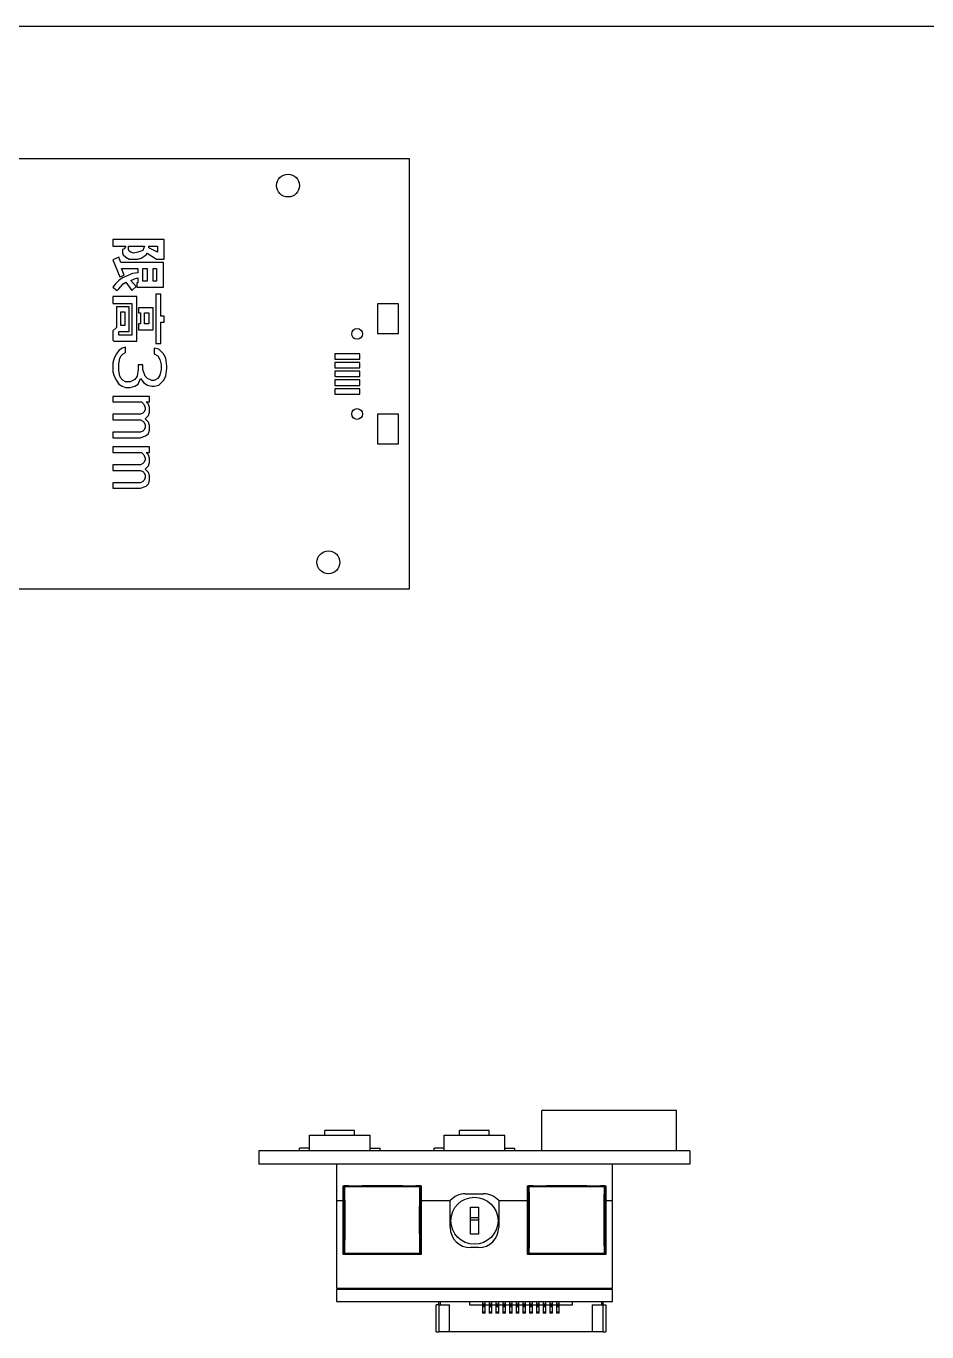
# Model space of a CAD drawing. Header units: millimetres. Extents: x 0 to 297, y 0 to 210.
# Drawn here: x 66.9 to 133.8, y 113 to 210 of the extents above; entities that cross this region are included whole.
import ezdxf

# ---------------------------------------------------------------- set-up
doc = ezdxf.new("R2010")
doc.units = ezdxf.units.MM
doc.header["$LTSCALE"] = 16.335
doc.layers.get('0').update_dxf_attribs({"linetype": 'CONTINUOUS'})

msp = doc.modelspace()

# ---------------------------------------------------------------- linework, layer by layer
at = {"color": 7, "linetype": 'Continuous'}
for p, q in [((0, 210), (297, 210)), ((16.339, 200.152), (95.339, 200.152)), ((95.339, 200.152), (95.339, 168.152)), ((95.339, 168.152), (16.339, 168.152)), ((105.182, 126.421), (105.182, 129.421)), ((115.182, 129.421), (105.182, 129.421)), ((115.182, 126.421), (115.182, 129.421)), ((87.932, 126.421), (87.932, 127.571)), ((87.932, 127.571), (92.432, 127.571)), ((89.082, 127.571), (89.082, 127.921)), ((91.282, 127.921), (89.082, 127.921)), ((91.282, 127.571), (91.282, 127.921)), ((92.432, 126.421), (92.432, 127.571)), ((97.932, 126.421), (97.932, 127.571)), ((97.932, 127.571), (102.432, 127.571)), ((99.082, 127.571), (99.082, 127.921)), ((101.282, 127.921), (99.082, 127.921)), ((101.282, 127.571), (101.282, 127.921)), ((102.432, 126.421), (102.432, 127.571)), ((84.182, 126.421), (84.182, 125.421)), ((116.182, 126.421), (84.182, 126.421)), ((87.182, 126.421), (87.182, 126.621)), ((87.932, 126.621), (87.182, 126.621)), ((92.432, 126.621), (93.182, 126.621)), ((93.182, 126.421), (93.182, 126.621)), ((97.182, 126.421), (97.182, 126.621)), ((97.932, 126.621), (97.182, 126.621)), ((102.432, 126.621), (103.182, 126.621)), ((103.182, 126.421), (103.182, 126.621)), ((116.182, 126.421), (116.182, 125.421)), ((116.182, 125.421), (84.182, 125.421)), ((89.932, 125.421), (89.932, 116.221)), ((110.432, 116.221), (110.432, 125.421)), ((90.432, 118.721), (90.432, 123.821)), ((90.432, 123.821), (96.232, 123.821)), ((90.482, 123.821), (90.482, 122.721)), ((90.482, 123.321), (90.49, 123.321)), ((90.49, 123.813), (90.49, 118.729)), ((90.49, 123.813), (90.522, 123.759)), ((90.832, 123.813), (90.49, 123.813)), ((90.522, 123.759), (96.141, 123.759)), ((90.832, 123.821), (90.832, 123.813)), ((91.832, 123.821), (91.832, 123.813)), ((94.832, 123.813), (91.832, 123.813)), ((94.532, 123.821), (94.532, 123.813)), ((94.832, 123.821), (94.832, 123.813)), ((95.832, 123.821), (95.832, 123.813)), ((96.174, 123.813), (95.832, 123.813)), ((96.174, 123.813), (96.141, 123.759)), ((96.174, 123.813), (96.174, 118.729)), ((96.232, 123.821), (96.232, 118.721)), ((104.132, 123.821), (109.932, 123.821)), ((104.132, 118.721), (104.132, 123.821)), ((104.532, 123.813), (104.19, 123.813)), ((104.19, 118.729), (104.19, 123.813)), ((104.222, 123.759), (104.19, 123.813)), ((104.222, 123.759), (109.841, 123.759)), ((104.532, 123.821), (104.532, 123.813)), ((105.532, 123.813), (105.532, 123.821)), ((108.532, 123.813), (105.532, 123.813)), ((105.832, 123.821), (105.832, 123.813)), ((108.532, 123.821), (108.532, 123.813)), ((109.532, 123.813), (109.532, 123.821)), ((109.874, 123.813), (109.532, 123.813)), ((109.841, 123.759), (109.874, 123.813)), ((109.874, 118.729), (109.874, 123.813)), ((109.874, 123.321), (109.882, 123.321)), ((109.882, 122.721), (109.882, 123.821)), ((109.932, 123.821), (109.932, 118.721)), ((89.932, 122.721), (90.49, 122.721)), ((96.174, 122.721), (98.382, 122.721)), ((98.382, 120.721), (98.382, 122.721)), ((99.5, 123.221), (100.864, 123.221)), ((101.982, 122.721), (101.982, 120.721)), ((101.982, 122.721), (104.19, 122.721)), ((109.874, 122.721), (110.432, 122.721)), ((99.882, 120.221), (99.882, 122.221)), ((99.882, 122.221), (100.482, 122.221)), ((99.882, 121.471), (100.482, 121.471)), ((100.482, 122.221), (100.482, 120.221)), ((100.482, 121.271), (99.882, 121.271)), ((100.482, 120.221), (99.882, 120.221)), ((96.232, 118.721), (90.432, 118.721)), ((90.522, 118.783), (90.49, 118.729)), ((90.49, 118.729), (90.832, 118.729)), ((96.141, 118.783), (90.522, 118.783)), ((90.832, 118.729), (90.832, 118.721)), ((91.832, 118.729), (91.832, 118.721)), ((91.832, 118.729), (94.832, 118.729)), ((94.832, 118.729), (94.832, 118.721)), ((95.832, 118.729), (95.832, 118.721)), ((95.832, 118.729), (96.174, 118.729)), ((96.032, 118.729), (96.032, 118.721)), ((96.141, 118.783), (96.174, 118.729)), ((100.482, 119.221), (99.882, 119.221)), ((109.932, 118.721), (104.132, 118.721)), ((104.19, 118.729), (104.222, 118.783)), ((104.19, 118.729), (104.532, 118.729)), ((109.841, 118.783), (104.222, 118.783)), ((104.332, 118.721), (104.332, 118.729)), ((104.532, 118.729), (104.532, 118.721)), ((105.532, 118.729), (108.532, 118.729)), ((105.532, 118.721), (105.532, 118.729)), ((108.532, 118.729), (108.532, 118.721)), ((109.532, 118.729), (109.874, 118.729)), ((109.532, 118.721), (109.532, 118.729)), ((109.874, 118.729), (109.841, 118.783)), ((89.932, 116.221), (110.432, 116.221)), ((89.932, 116.121), (89.932, 115.221)), ((110.432, 116.121), (89.932, 116.121)), ((90.682, 116.221), (90.682, 116.121)), ((90.932, 116.221), (90.932, 116.121)), ((91.932, 116.221), (91.932, 116.121)), ((91.991, 116.221), (91.991, 116.121)), ((108.373, 116.121), (108.373, 116.221)), ((108.432, 116.221), (108.432, 116.121)), ((109.432, 116.221), (109.432, 116.121)), ((109.682, 116.221), (109.682, 116.121)), ((110.432, 115.221), (110.432, 116.121)), ((89.932, 115.221), (110.432, 115.221)), ((97.532, 114.961), (97.332, 114.961)), ((97.332, 112.962), (97.332, 114.961)), ((97.532, 114.961), (97.532, 112.962)), ((97.533, 114.961), (97.533, 115.221)), ((97.533, 114.961), (98.332, 114.961)), ((97.633, 115.221), (97.633, 114.961)), ((98.332, 112.961), (98.332, 114.961)), ((99.803, 115.221), (99.803, 114.961)), ((99.803, 114.961), (100.782, 114.961)), ((100.782, 115.221), (100.782, 114.361)), ((100.782, 115.036), (100.982, 115.036)), ((100.982, 114.936), (100.782, 114.936)), ((100.782, 114.931), (100.982, 114.931)), ((100.982, 114.831), (100.782, 114.831)), ((100.982, 114.361), (100.982, 115.221)), ((100.982, 114.961), (101.282, 114.961)), ((101.282, 115.221), (101.282, 114.361)), ((101.282, 115.036), (101.482, 115.036)), ((101.482, 114.936), (101.282, 114.936)), ((101.282, 114.931), (101.482, 114.931)), ((101.482, 114.831), (101.282, 114.831)), ((101.482, 114.361), (101.482, 115.221)), ((101.482, 114.961), (101.782, 114.961)), ((101.782, 115.221), (101.782, 114.361)), ((101.782, 115.036), (101.982, 115.036)), ((101.982, 114.936), (101.782, 114.936)), ((101.782, 114.931), (101.982, 114.931)), ((101.982, 114.831), (101.782, 114.831)), ((101.982, 114.361), (101.982, 115.221)), ((101.982, 114.961), (102.282, 114.961)), ((102.282, 115.221), (102.282, 114.361)), ((102.282, 115.036), (102.482, 115.036)), ((102.482, 114.936), (102.282, 114.936)), ((102.282, 114.931), (102.482, 114.931)), ((102.482, 114.831), (102.282, 114.831)), ((102.482, 114.361), (102.482, 115.221)), ((102.482, 114.961), (102.782, 114.961)), ((102.782, 115.221), (102.782, 114.361)), ((102.782, 115.036), (102.982, 115.036)), ((102.982, 114.936), (102.782, 114.936)), ((102.782, 114.931), (102.982, 114.931)), ((102.982, 114.831), (102.782, 114.831)), ((102.982, 114.361), (102.982, 115.221)), ((102.982, 114.961), (103.282, 114.961)), ((103.282, 115.221), (103.282, 114.361)), ((103.282, 115.036), (103.482, 115.036)), ((103.482, 114.936), (103.282, 114.936)), ((103.282, 114.931), (103.482, 114.931)), ((103.482, 114.831), (103.282, 114.831)), ((103.482, 114.361), (103.482, 115.221)), ((103.482, 114.961), (103.782, 114.961)), ((103.782, 115.221), (103.782, 114.361)), ((103.782, 115.036), (103.982, 115.036)), ((103.982, 114.936), (103.782, 114.936)), ((103.782, 114.931), (103.982, 114.931)), ((103.982, 114.831), (103.782, 114.831)), ((103.982, 114.361), (103.982, 115.221)), ((103.982, 114.961), (104.282, 114.961)), ((104.282, 115.221), (104.282, 114.361)), ((104.282, 115.036), (104.482, 115.036)), ((104.482, 114.936), (104.282, 114.936)), ((104.282, 114.931), (104.482, 114.931)), ((104.482, 114.831), (104.282, 114.831)), ((104.482, 114.361), (104.482, 115.221)), ((104.482, 114.961), (104.782, 114.961)), ((104.782, 115.221), (104.782, 114.361)), ((104.782, 115.036), (104.982, 115.036)), ((104.982, 114.936), (104.782, 114.936)), ((104.782, 114.931), (104.982, 114.931)), ((104.982, 114.831), (104.782, 114.831)), ((104.982, 114.361), (104.982, 115.221)), ((104.982, 114.961), (105.282, 114.961)), ((105.282, 115.221), (105.282, 114.361)), ((105.282, 115.036), (105.482, 115.036)), ((105.482, 114.936), (105.282, 114.936)), ((105.282, 114.931), (105.482, 114.931)), ((105.482, 114.831), (105.282, 114.831)), ((105.482, 114.361), (105.482, 115.221)), ((105.482, 114.961), (105.782, 114.961)), ((105.782, 115.221), (105.782, 114.361)), ((105.782, 115.036), (105.982, 115.036)), ((105.982, 114.936), (105.782, 114.936)), ((105.782, 114.931), (105.982, 114.931)), ((105.982, 114.831), (105.782, 114.831)), ((105.982, 114.361), (105.982, 115.221)), ((105.982, 114.961), (106.282, 114.961)), ((106.282, 115.221), (106.282, 114.361)), ((106.282, 115.036), (106.482, 115.036)), ((106.482, 114.936), (106.282, 114.936)), ((106.282, 114.931), (106.482, 114.931)), ((106.482, 114.831), (106.282, 114.831)), ((106.482, 114.361), (106.482, 115.221)), ((106.482, 114.961), (107.462, 114.961)), ((107.462, 114.961), (107.462, 115.221)), ((108.932, 114.961), (109.932, 114.961)), ((108.932, 114.961), (108.932, 112.961)), ((109.632, 114.961), (109.632, 115.221)), ((109.732, 112.962), (109.732, 115.221)), ((109.932, 114.961), (109.932, 112.962)), ((100.782, 114.461), (100.982, 114.461)), ((100.982, 114.361), (100.782, 114.361)), ((101.282, 114.461), (101.482, 114.461)), ((101.482, 114.361), (101.282, 114.361)), ((101.782, 114.461), (101.982, 114.461)), ((101.982, 114.361), (101.782, 114.361)), ((102.282, 114.461), (102.482, 114.461)), ((102.482, 114.361), (102.282, 114.361)), ((102.782, 114.461), (102.982, 114.461)), ((102.982, 114.361), (102.782, 114.361)), ((103.282, 114.461), (103.482, 114.461)), ((103.482, 114.361), (103.282, 114.361)), ((103.782, 114.461), (103.982, 114.461)), ((103.982, 114.361), (103.782, 114.361)), ((104.282, 114.461), (104.482, 114.461)), ((104.482, 114.361), (104.282, 114.361)), ((104.782, 114.461), (104.982, 114.461)), ((104.982, 114.361), (104.782, 114.361)), ((105.282, 114.461), (105.482, 114.461)), ((105.482, 114.361), (105.282, 114.361)), ((105.782, 114.461), (105.982, 114.461)), ((105.982, 114.361), (105.782, 114.361)), ((106.282, 114.461), (106.482, 114.461)), ((106.482, 114.361), (106.282, 114.361)), ((97.332, 112.962), (97.531, 112.962)), ((98.332, 112.962), (97.532, 112.962)), ((108.932, 112.961), (98.332, 112.961)), ((109.732, 112.962), (108.932, 112.962)), ((109.732, 112.962), (109.932, 112.962))]:
    msp.add_line(p, q, dxfattribs=at)
at = {"color": 40, "linetype": 'Continuous'}
for p, q in [((77.148, 194.152), (73.339, 194.152)), ((73.339, 194.152), (73.339, 193.644)), ((77.148, 192.691), (77.148, 194.152)), ((73.339, 193.644), (74.291, 193.644)), ((74.164, 193.453), (74.037, 193.39)), ((74.037, 193.39), (74.037, 193.136)), ((74.037, 193.136), (74.101, 193.009)), ((74.291, 193.644), (74.164, 193.453)), ((74.482, 193.644), (75.688, 193.644)), ((74.482, 193.39), (74.482, 193.644)), ((74.545, 193.263), (74.482, 193.39)), ((74.672, 193.199), (74.545, 193.263)), ((74.863, 193.136), (74.672, 193.199)), ((75.18, 193.199), (74.863, 193.136)), ((75.561, 193.326), (75.18, 193.199)), ((75.625, 193.517), (75.561, 193.326)), ((75.688, 193.644), (75.625, 193.517)), ((75.815, 193.009), (75.879, 193.136)), ((75.879, 193.136), (76.577, 192.691)), ((76.006, 193.644), (76.64, 193.644)), ((76.006, 193.517), (76.006, 193.644)), ((76.64, 193.199), (76.006, 193.517)), ((76.64, 193.644), (76.64, 193.199)), ((73.783, 192.818), (73.339, 192.628)), ((73.339, 192.628), (73.847, 191.358)), ((73.91, 192.437), (73.783, 192.818)), ((77.085, 192.437), (73.91, 192.437)), ((74.101, 193.009), (74.291, 192.818)), ((74.291, 192.818), (74.545, 192.691)), ((74.545, 192.691), (75.18, 192.691)), ((75.18, 192.691), (75.434, 192.755)), ((75.434, 192.755), (75.815, 193.009)), ((76.577, 192.691), (77.148, 192.691)), ((77.085, 190.596), (77.085, 192.437)), ((74.037, 191.295), (73.783, 191.104)), ((73.847, 191.358), (74.164, 191.485)), ((73.974, 191.993), (75.18, 191.993)), ((74.164, 191.485), (73.974, 191.993)), ((74.355, 191.422), (74.037, 191.295)), ((74.799, 191.612), (74.355, 191.422)), ((74.672, 191.104), (74.926, 191.231)), ((75.18, 191.676), (74.799, 191.612)), ((74.926, 191.231), (75.18, 191.295)), ((75.18, 191.993), (75.18, 191.676)), ((75.18, 191.295), (75.18, 190.914)), ((75.561, 191.993), (75.879, 191.993)), ((75.561, 191.041), (75.561, 191.993)), ((75.879, 191.993), (75.879, 191.041)), ((76.323, 191.993), (76.577, 191.993)), ((76.323, 191.041), (76.323, 191.993)), ((76.577, 191.993), (76.577, 191.041)), ((73.529, 190.85), (73.339, 190.596)), ((73.339, 190.596), (73.656, 190.342)), ((73.783, 191.104), (73.529, 190.85)), ((73.656, 190.342), (73.783, 190.469)), ((73.783, 190.469), (73.91, 190.66)), ((73.91, 190.66), (74.101, 190.85)), ((74.101, 190.85), (74.291, 190.977)), ((74.291, 190.977), (74.736, 190.342)), ((75.053, 190.66), (74.672, 191.104)), ((74.736, 190.342), (75.053, 190.66)), ((75.18, 190.914), (75.117, 190.914)), ((75.117, 190.914), (75.117, 190.596)), ((75.117, 190.596), (77.085, 190.596)), ((75.879, 191.041), (75.561, 191.041)), ((76.577, 191.041), (76.323, 191.041)), ((75.117, 189.898), (73.339, 189.898)), ((73.339, 189.898), (73.339, 189.39)), ((73.339, 189.39), (74.736, 189.39)), ((74.736, 189.39), (74.736, 187.041)), ((75.117, 186.596), (75.117, 189.898)), ((76.894, 190.088), (76.513, 190.088)), ((76.513, 190.088), (76.513, 186.406)), ((76.894, 188.437), (76.894, 190.088)), ((94.539, 189.352), (92.989, 189.352)), ((92.989, 189.352), (92.989, 187.152)), ((94.539, 187.152), (94.539, 189.352)), ((74.545, 189.136), (73.593, 189.136)), ((73.593, 189.136), (73.593, 187.612)), ((73.91, 188.755), (74.228, 188.755)), ((73.91, 187.739), (73.91, 188.755)), ((74.228, 188.755), (74.228, 187.739)), ((74.545, 187.295), (74.545, 189.136)), ((76.323, 189.072), (75.244, 189.072)), ((75.244, 189.072), (75.244, 188.691)), ((75.244, 188.691), (75.371, 188.691)), ((75.371, 188.691), (75.371, 187.866)), ((75.688, 188.691), (76.006, 188.691)), ((75.688, 187.866), (75.688, 188.691)), ((76.006, 188.691), (76.006, 187.866)), ((76.323, 187.422), (76.323, 189.072)), ((77.148, 188.437), (76.894, 188.437)), ((77.148, 187.993), (77.148, 188.437)), ((73.593, 187.612), (73.339, 187.358)), ((73.339, 187.358), (73.339, 186.66)), ((73.783, 187.295), (74.545, 187.295)), ((73.783, 187.041), (73.783, 187.295)), ((74.228, 187.739), (73.91, 187.739)), ((75.371, 187.866), (75.244, 187.866)), ((75.244, 187.866), (75.244, 187.422)), ((75.244, 187.422), (76.323, 187.422)), ((76.006, 187.866), (75.688, 187.866)), ((76.894, 187.993), (77.148, 187.993)), ((76.894, 186.406), (76.894, 187.993)), ((73.339, 186.66), (73.402, 186.596)), ((73.402, 186.596), (75.117, 186.596)), ((74.736, 187.041), (73.783, 187.041)), ((76.513, 186.406), (76.894, 186.406)), ((92.989, 187.152), (94.539, 187.152)), ((73.594, 185.652), (73.424, 185.318)), ((73.764, 185.902), (73.594, 185.652)), ((74.02, 186.068), (73.764, 185.902)), ((73.85, 185.318), (73.935, 185.485)), ((73.935, 185.485), (74.105, 185.652)), ((74.275, 186.152), (74.02, 186.068)), ((74.105, 185.652), (74.275, 185.735)), ((74.275, 185.735), (74.275, 186.152)), ((76.743, 185.985), (76.403, 186.068)), ((76.403, 186.068), (76.403, 185.652)), ((76.403, 185.652), (76.658, 185.485)), ((76.658, 185.485), (76.828, 185.235)), ((77.084, 185.652), (76.743, 185.985)), ((77.254, 185.318), (77.084, 185.652)), ((91.674, 185.652), (89.824, 185.652)), ((89.824, 185.652), (89.824, 185.252)), ((91.674, 185.252), (91.674, 185.652)), ((73.424, 185.318), (73.339, 184.985)), ((73.339, 184.985), (73.339, 184.318)), ((73.764, 184.902), (73.85, 185.318)), ((73.764, 184.402), (73.764, 184.902)), ((73.85, 183.985), (73.764, 184.402)), ((75.211, 184.485), (75.126, 183.985)), ((75.552, 184.818), (75.211, 184.818)), ((75.211, 184.818), (75.211, 184.485)), ((75.552, 184.485), (75.552, 184.818)), ((75.722, 183.985), (75.552, 184.485)), ((76.828, 185.235), (76.913, 184.818)), ((76.913, 184.485), (76.828, 184.068)), ((76.913, 184.818), (76.913, 184.485)), ((77.339, 184.735), (77.254, 185.318)), ((77.254, 183.985), (77.339, 184.568)), ((77.339, 184.568), (77.339, 184.735)), ((89.824, 185.252), (91.674, 185.252)), ((91.674, 185.002), (89.824, 185.002)), ((89.824, 185.002), (89.824, 184.602)), ((89.824, 184.602), (91.674, 184.602)), ((91.674, 184.602), (91.674, 185.002)), ((73.339, 184.318), (73.424, 183.985)), ((73.424, 183.985), (73.594, 183.652)), ((73.594, 183.652), (73.764, 183.402)), ((73.935, 183.818), (73.85, 183.985)), ((74.105, 183.652), (73.935, 183.818)), ((74.275, 183.568), (74.105, 183.652)), ((74.615, 183.568), (74.275, 183.568)), ((74.956, 183.735), (74.615, 183.568)), ((75.126, 183.985), (74.956, 183.735)), ((75.211, 183.402), (75.381, 183.818)), ((75.381, 183.818), (75.637, 183.485)), ((75.637, 183.485), (75.892, 183.318)), ((75.892, 183.818), (75.722, 183.985)), ((76.232, 183.652), (75.892, 183.818)), ((76.403, 183.652), (76.232, 183.652)), ((76.658, 183.818), (76.403, 183.652)), ((76.828, 184.068), (76.658, 183.818)), ((76.743, 183.318), (77.084, 183.652)), ((77.084, 183.652), (77.254, 183.985)), ((91.674, 184.352), (89.824, 184.352)), ((89.824, 184.352), (89.824, 183.952)), ((89.824, 183.952), (91.674, 183.952)), ((91.674, 183.702), (89.824, 183.702)), ((89.824, 183.702), (89.824, 183.302)), ((91.674, 183.952), (91.674, 184.352)), ((91.674, 183.302), (91.674, 183.702)), ((76.062, 182.485), (73.339, 182.485)), ((73.339, 182.485), (73.339, 182.068)), ((73.764, 183.402), (74.02, 183.235)), ((74.02, 183.235), (74.275, 183.152)), ((74.275, 183.152), (74.615, 183.152)), ((74.615, 183.152), (74.956, 183.235)), ((74.956, 183.235), (75.211, 183.402)), ((75.892, 183.318), (76.232, 183.235)), ((76.062, 182.068), (76.062, 182.485)), ((76.232, 183.235), (76.403, 183.235)), ((76.403, 183.235), (76.743, 183.318)), ((89.824, 183.302), (91.674, 183.302)), ((91.674, 183.052), (89.824, 183.052)), ((89.824, 183.052), (89.824, 182.652)), ((89.824, 182.652), (91.674, 182.652)), ((91.674, 182.652), (91.674, 183.052)), ((73.339, 182.068), (75.467, 182.068)), ((75.467, 182.068), (75.637, 181.902)), ((75.637, 181.902), (75.722, 181.652)), ((75.722, 181.485), (75.637, 181.318)), ((75.722, 181.652), (75.722, 181.485)), ((75.807, 182.068), (76.062, 182.068)), ((75.977, 181.902), (75.807, 182.068)), ((76.062, 181.652), (75.977, 181.902)), ((76.062, 181.318), (76.062, 181.652)), ((75.381, 181.152), (73.339, 181.152)), ((73.339, 181.152), (73.339, 180.735)), ((73.339, 180.735), (75.381, 180.735)), ((75.552, 181.235), (75.381, 181.152)), ((75.381, 180.735), (75.552, 180.652)), ((75.637, 181.318), (75.552, 181.235)), ((75.552, 180.652), (75.637, 180.568)), ((75.637, 180.568), (75.722, 180.402)), ((75.722, 180.818), (75.977, 181.068)), ((75.977, 180.568), (75.722, 180.818)), ((75.977, 181.068), (76.062, 181.318)), ((76.062, 180.318), (75.977, 180.568)), ((94.539, 181.152), (92.989, 181.152)), ((92.989, 181.152), (92.989, 178.952)), ((94.539, 178.952), (94.539, 181.152)), ((75.381, 179.818), (73.339, 179.818)), ((73.339, 179.818), (73.339, 179.402)), ((75.552, 179.902), (75.381, 179.818)), ((75.381, 179.402), (75.807, 179.568)), ((75.637, 179.985), (75.552, 179.902)), ((75.722, 180.152), (75.637, 179.985)), ((75.722, 180.402), (75.722, 180.152)), ((75.807, 179.568), (75.977, 179.735)), ((75.977, 179.735), (76.062, 179.985)), ((76.062, 179.985), (76.062, 180.318)), ((73.339, 179.402), (75.381, 179.402)), ((76.062, 178.735), (73.339, 178.735)), ((73.339, 178.735), (73.339, 178.318)), ((76.062, 178.318), (76.062, 178.735)), ((92.989, 178.952), (94.539, 178.952)), ((73.339, 178.318), (75.467, 178.318)), ((75.467, 178.318), (75.637, 178.152)), ((75.637, 178.152), (75.722, 177.902)), ((75.722, 177.735), (75.637, 177.568)), ((75.722, 177.902), (75.722, 177.735)), ((75.807, 178.318), (76.062, 178.318)), ((75.977, 178.152), (75.807, 178.318)), ((76.062, 177.902), (75.977, 178.152)), ((76.062, 177.568), (76.062, 177.902)), ((75.381, 177.402), (73.339, 177.402)), ((73.339, 177.402), (73.339, 176.985)), ((73.339, 176.985), (75.381, 176.985)), ((75.552, 177.485), (75.381, 177.402)), ((75.381, 176.985), (75.552, 176.902)), ((75.637, 177.568), (75.552, 177.485)), ((75.552, 176.902), (75.637, 176.818)), ((75.637, 176.818), (75.722, 176.652)), ((75.722, 177.068), (75.977, 177.318)), ((75.977, 176.818), (75.722, 177.068)), ((75.722, 176.652), (75.722, 176.402)), ((75.977, 177.318), (76.062, 177.568)), ((76.062, 176.568), (75.977, 176.818)), ((75.381, 176.068), (73.339, 176.068)), ((73.339, 176.068), (73.339, 175.652)), ((73.339, 175.652), (75.381, 175.652)), ((75.552, 176.152), (75.381, 176.068)), ((75.381, 175.652), (75.807, 175.818)), ((75.637, 176.235), (75.552, 176.152)), ((75.722, 176.402), (75.637, 176.235)), ((75.807, 175.818), (75.977, 175.985)), ((75.977, 175.985), (76.062, 176.235)), ((76.062, 176.235), (76.062, 176.568))]:
    msp.add_line(p, q, dxfattribs=at)
at = {"color": 7, "linetype": 'Continuous'}
for centre, radius in [((86.339, 198.152), 0.85), ((91.464, 187.128), 0.4), ((91.464, 181.176), 0.4), ((89.339, 170.152), 0.85), ((100.182, 121.221), 1.75)]:
    msp.add_circle(centre, radius, dxfattribs=at)
for centre, start, end in [((99.5, 121.721), 90, 138.18969), ((100.864, 121.721), 41.81031, 90), ((99.882, 120.721), 180, 270), ((100.482, 120.721), 270, 360)]:
    msp.add_arc(centre, 1.5, start, end, dxfattribs=at)
for points, knots in [([(90.522, 123.759), (90.534, 123.358), (90.549, 122.529), (90.557, 121.271), (90.549, 120.013), (90.534, 119.184), (90.522, 118.783)], [0, 0, 0, 0, 0.241841, 0.5, 0.758159, 1, 1, 1, 1]), ([(90.832, 123.813), (90.832, 123.812), (90.834, 123.809), (90.837, 123.807), (90.844, 123.804), (90.855, 123.801), (90.867, 123.798), (90.88, 123.796), (90.895, 123.793), (90.917, 123.79), (90.946, 123.787), (90.992, 123.783), (91.057, 123.779), (91.143, 123.775), (91.235, 123.773), (91.332, 123.772), (91.428, 123.773), (91.521, 123.775), (91.606, 123.779), (91.671, 123.783), (91.717, 123.787), (91.746, 123.79), (91.768, 123.793), (91.784, 123.796), (91.796, 123.798), (91.809, 123.801), (91.82, 123.804), (91.826, 123.807), (91.83, 123.809), (91.832, 123.812), (91.832, 123.813)], [0, 0, 0, 0, 0.004628, 0.008188, 0.012765, 0.025143, 0.041872, 0.051851, 0.062884, 0.088014, 0.117055, 0.149746, 0.224827, 0.310454, 0.403369, 0.500001, 0.596634, 0.689545, 0.775169, 0.85025, 0.882942, 0.911984, 0.937116, 0.948149, 0.958128, 0.974857, 0.987234, 0.991811, 0.995371, 1, 1, 1, 1]), ([(94.832, 123.813), (94.832, 123.812), (94.834, 123.809), (94.837, 123.807), (94.844, 123.804), (94.855, 123.801), (94.867, 123.798), (94.88, 123.796), (94.895, 123.793), (94.917, 123.79), (94.946, 123.787), (94.992, 123.783), (95.057, 123.779), (95.143, 123.775), (95.235, 123.773), (95.332, 123.772), (95.428, 123.773), (95.521, 123.775), (95.606, 123.779), (95.671, 123.783), (95.717, 123.787), (95.746, 123.79), (95.768, 123.793), (95.784, 123.796), (95.796, 123.798), (95.809, 123.801), (95.82, 123.804), (95.826, 123.807), (95.83, 123.809), (95.832, 123.812), (95.832, 123.813)], [0, 0, 0, 0, 0.004628, 0.008188, 0.012765, 0.025143, 0.041872, 0.051851, 0.062884, 0.088014, 0.117055, 0.149746, 0.224827, 0.310454, 0.403369, 0.500001, 0.596634, 0.689545, 0.775169, 0.85025, 0.882942, 0.911984, 0.937116, 0.948149, 0.958128, 0.974857, 0.987234, 0.991811, 0.995371, 1, 1, 1, 1]), ([(96.141, 118.783), (96.13, 119.184), (96.114, 120.013), (96.106, 121.271), (96.114, 122.529), (96.13, 123.358), (96.141, 123.759)], [0, 0, 0, 0, 0.241841, 0.5, 0.758159, 1, 1, 1, 1]), ([(104.222, 123.759), (104.234, 123.358), (104.249, 122.529), (104.257, 121.271), (104.249, 120.013), (104.234, 119.184), (104.222, 118.783)], [0, 0, 0, 0, 0.241841, 0.5, 0.758159, 1, 1, 1, 1]), ([(104.532, 123.813), (104.532, 123.812), (104.534, 123.809), (104.537, 123.807), (104.544, 123.804), (104.555, 123.801), (104.567, 123.798), (104.58, 123.796), (104.595, 123.793), (104.617, 123.79), (104.646, 123.787), (104.692, 123.783), (104.757, 123.779), (104.843, 123.775), (104.935, 123.773), (105.032, 123.772), (105.128, 123.773), (105.221, 123.775), (105.306, 123.779), (105.371, 123.783), (105.417, 123.787), (105.446, 123.79), (105.468, 123.793), (105.484, 123.796), (105.496, 123.798), (105.509, 123.801), (105.52, 123.804), (105.526, 123.807), (105.53, 123.809), (105.532, 123.812), (105.532, 123.813)], [0, 0, 0, 0, 0.004628, 0.008188, 0.012765, 0.025143, 0.041872, 0.051851, 0.062884, 0.088014, 0.117055, 0.149746, 0.224827, 0.310454, 0.403369, 0.500001, 0.596634, 0.689545, 0.775169, 0.85025, 0.882942, 0.911984, 0.937116, 0.948149, 0.958128, 0.974857, 0.987234, 0.991811, 0.995371, 1, 1, 1, 1]), ([(108.532, 123.813), (108.532, 123.812), (108.534, 123.809), (108.537, 123.807), (108.544, 123.804), (108.555, 123.801), (108.567, 123.798), (108.58, 123.796), (108.595, 123.793), (108.617, 123.79), (108.646, 123.787), (108.692, 123.783), (108.757, 123.779), (108.843, 123.775), (108.935, 123.773), (109.032, 123.772), (109.128, 123.773), (109.221, 123.775), (109.306, 123.779), (109.371, 123.783), (109.417, 123.787), (109.446, 123.79), (109.468, 123.793), (109.484, 123.796), (109.496, 123.798), (109.509, 123.801), (109.52, 123.804), (109.526, 123.807), (109.53, 123.809), (109.532, 123.812), (109.532, 123.813)], [0, 0, 0, 0, 0.004628, 0.008188, 0.012765, 0.025143, 0.041872, 0.051851, 0.062884, 0.088014, 0.117055, 0.149746, 0.224827, 0.310454, 0.403369, 0.500001, 0.596634, 0.689545, 0.775169, 0.85025, 0.882942, 0.911984, 0.937116, 0.948149, 0.958128, 0.974857, 0.987234, 0.991811, 0.995371, 1, 1, 1, 1]), ([(109.841, 118.783), (109.83, 119.184), (109.814, 120.013), (109.806, 121.271), (109.814, 122.529), (109.83, 123.358), (109.841, 123.759)], [0, 0, 0, 0, 0.241841, 0.5, 0.758159, 1, 1, 1, 1]), ([(91.832, 118.729), (91.832, 118.731), (91.83, 118.733), (91.826, 118.735), (91.82, 118.738), (91.809, 118.742), (91.796, 118.745), (91.784, 118.747), (91.768, 118.749), (91.746, 118.752), (91.717, 118.755), (91.671, 118.76), (91.606, 118.764), (91.521, 118.767), (91.428, 118.77), (91.332, 118.771), (91.235, 118.77), (91.143, 118.767), (91.057, 118.764), (90.992, 118.76), (90.946, 118.755), (90.917, 118.752), (90.895, 118.749), (90.88, 118.747), (90.867, 118.745), (90.855, 118.742), (90.844, 118.738), (90.837, 118.735), (90.834, 118.733), (90.832, 118.731), (90.832, 118.729)], [0, 0, 0, 0, 0.004628, 0.008188, 0.012765, 0.025143, 0.041872, 0.051851, 0.062884, 0.088014, 0.117055, 0.149746, 0.224827, 0.310454, 0.403369, 0.500001, 0.596634, 0.689545, 0.775169, 0.85025, 0.882942, 0.911984, 0.937116, 0.948149, 0.958128, 0.974857, 0.987234, 0.991811, 0.995371, 1, 1, 1, 1]), ([(95.832, 118.729), (95.832, 118.731), (95.83, 118.733), (95.826, 118.735), (95.82, 118.738), (95.809, 118.742), (95.796, 118.745), (95.784, 118.747), (95.768, 118.749), (95.746, 118.752), (95.717, 118.755), (95.671, 118.76), (95.606, 118.764), (95.521, 118.767), (95.428, 118.77), (95.332, 118.771), (95.235, 118.77), (95.143, 118.767), (95.057, 118.764), (94.992, 118.76), (94.946, 118.755), (94.917, 118.752), (94.895, 118.749), (94.88, 118.747), (94.867, 118.745), (94.855, 118.742), (94.844, 118.738), (94.837, 118.735), (94.834, 118.733), (94.832, 118.731), (94.832, 118.729)], [0, 0, 0, 0, 0.004628, 0.008188, 0.012765, 0.025143, 0.041872, 0.051851, 0.062884, 0.088014, 0.117055, 0.149746, 0.224827, 0.310454, 0.403369, 0.500001, 0.596634, 0.689545, 0.775169, 0.85025, 0.882942, 0.911984, 0.937116, 0.948149, 0.958128, 0.974857, 0.987234, 0.991811, 0.995371, 1, 1, 1, 1]), ([(105.532, 118.729), (105.532, 118.731), (105.53, 118.733), (105.526, 118.735), (105.52, 118.738), (105.509, 118.742), (105.496, 118.745), (105.484, 118.747), (105.468, 118.749), (105.446, 118.752), (105.417, 118.755), (105.371, 118.76), (105.306, 118.764), (105.221, 118.767), (105.128, 118.77), (105.032, 118.771), (104.935, 118.77), (104.843, 118.767), (104.757, 118.764), (104.692, 118.76), (104.646, 118.755), (104.617, 118.752), (104.595, 118.749), (104.58, 118.747), (104.567, 118.745), (104.555, 118.742), (104.544, 118.738), (104.537, 118.735), (104.534, 118.733), (104.532, 118.731), (104.532, 118.729)], [0, 0, 0, 0, 0.004628, 0.008188, 0.012765, 0.025143, 0.041872, 0.051851, 0.062884, 0.088014, 0.117055, 0.149746, 0.224827, 0.310454, 0.403369, 0.500001, 0.596634, 0.689545, 0.775169, 0.85025, 0.882942, 0.911984, 0.937116, 0.948149, 0.958128, 0.974857, 0.987234, 0.991811, 0.995371, 1, 1, 1, 1]), ([(109.532, 118.729), (109.532, 118.731), (109.53, 118.733), (109.526, 118.735), (109.52, 118.738), (109.509, 118.742), (109.496, 118.745), (109.484, 118.747), (109.468, 118.749), (109.446, 118.752), (109.417, 118.755), (109.371, 118.76), (109.306, 118.764), (109.221, 118.767), (109.128, 118.77), (109.032, 118.771), (108.935, 118.77), (108.843, 118.767), (108.757, 118.764), (108.692, 118.76), (108.646, 118.755), (108.617, 118.752), (108.595, 118.749), (108.58, 118.747), (108.567, 118.745), (108.555, 118.742), (108.544, 118.738), (108.537, 118.735), (108.534, 118.733), (108.532, 118.731), (108.532, 118.729)], [0, 0, 0, 0, 0.004628, 0.008188, 0.012765, 0.025143, 0.041872, 0.051851, 0.062884, 0.088014, 0.117055, 0.149746, 0.224827, 0.310454, 0.403369, 0.500001, 0.596634, 0.689545, 0.775169, 0.85025, 0.882942, 0.911984, 0.937116, 0.948149, 0.958128, 0.974857, 0.987234, 0.991811, 0.995371, 1, 1, 1, 1])]:
    msp.add_open_spline(points, degree=3, knots=knots, dxfattribs=at)

doc.saveas('drawing.dxf')
